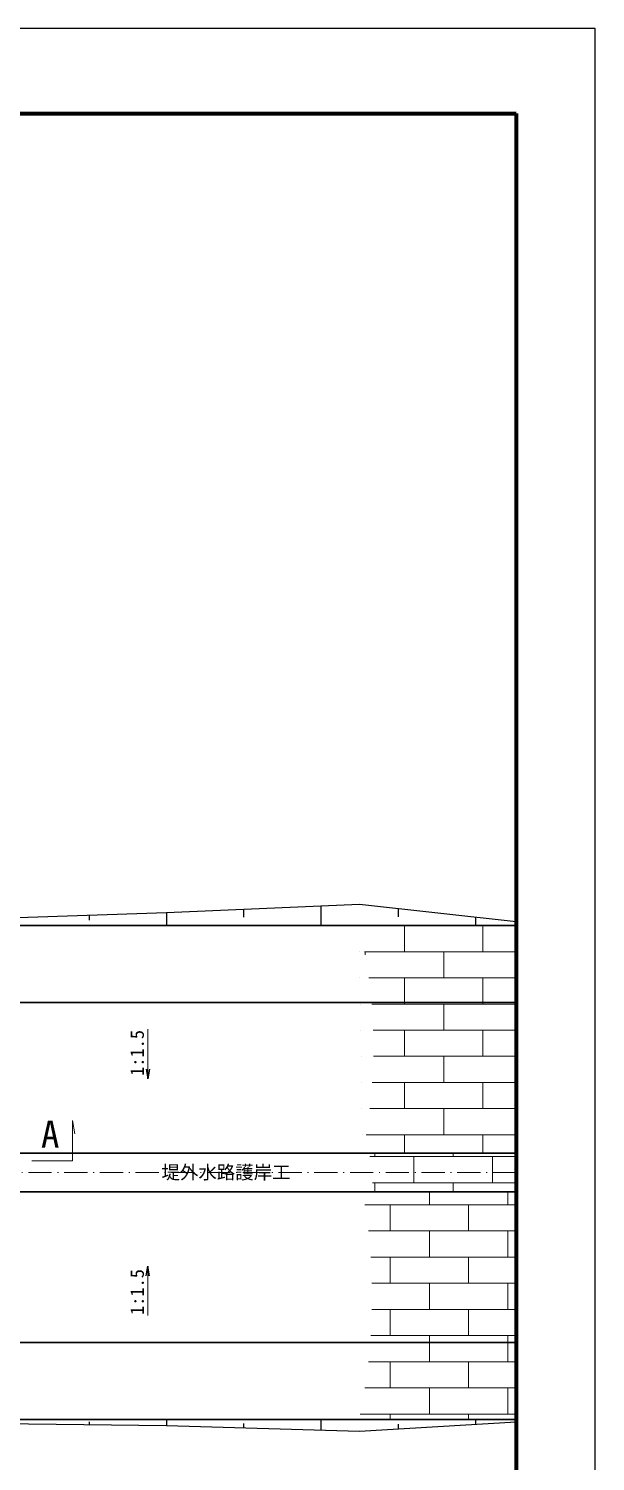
# Model space of a CAD drawing. Header units: millimetres. Extents: x 691041 to 859017, y -32657 to 158873.
# Drawn here: x 784567 to 799236, y 63510 to 100623 of the extents above; entities that cross this region are included whole.
import ezdxf
from ezdxf.enums import TextEntityAlignment as Align

# ---------------------------------------------------------------- set-up
doc = ezdxf.new("R2010")
doc.units = ezdxf.units.MM
doc.header["$LTSCALE"] = 100
doc.linetypes.add('SXF_一点短鎖線', pattern=[9.25, 6, -1.5, 0.25, -1.5])
doc.layers.get('Defpoints').update_dxf_attribs({"color": 153})
for name, color, linetype, lineweight in [('D-BMK', 2, 'SXF_一点短鎖線', 13), ('D-BYP-STR1', 2, 'Continuous', 13), ('D-BYP-STR2', 6, 'Continuous', 25), ('D-BYP-STR3', 3, 'Continuous', 25), ('D-STR-HTXT', 7, 'Continuous', 13), ('D-TTL', 2, 'Continuous', 140)]:
    doc.layers.add(name, color=color, linetype=linetype, lineweight=lineweight)
doc.styles.add('MS ゴシック', font='MS Gothic.ttf')
doc.styles.add('ＭＳ ゴシック', font='MS Gothic.ttf')
doc.dimstyles.new('DIM-100-F', dxfattribs={"dimscale": 100, "dimtxt": 3.5, "dimasz": 2.5, "dimexe": 0, "dimexo": 2, "dimgap": 0.8, "dimtad": 1, "dimdec": 0, "dimzin": 0, "dimdsep": 46, "dimtxsty": 'MS ゴシック', "dimblk": 'OPEN', "dimcen": 0.1, "dimclrd": 256, "dimclre": 256, "dimclrt": 256, "dimaunit": 1, "dimadec": 4, "dimazin": 0, "dimtfac": 1, "dimtdec": 0, "dimtmove": 2, "dimatfit": 3, "dimldrblk": 'OPEN', "dimfxl": 1, "dimtolj": 1, "dimtzin": 0, "dimlwd": -1, "dimlwe": -1, "dimarcsym": 2})

# ---------------------------------------------------------------- blocks, each defined once
blk = doc.blocks.new('_Open')
at = {"color": 0, "linetype": 'ByBlock', "lineweight": -2}
for p, q in [((-1, 0.17), (0, 0)), ((-1, -0.17), (0, 0)), ((0, 0), (-1, 0))]:
    blk.add_line(p, q, dxfattribs=at)

msp = doc.modelspace()

# ---------------------------------------------------------------- hatches: boundary and pattern name
at = {"layer": 'D-BYP-STR1', "ltscale": 0.01}
h = msp.add_hatch(dxfattribs=at)
h.set_pattern_fill('AR-BRSTD', color=256, scale=10, angle=180)
h.set_pattern_definition([(180, (-443194.3, 993258.2), (4e-07, -677.418), []), (270, (-443194.3, 993258.2), (1016, -677.418), [677.418, -677.418])])
edge = h.paths.add_edge_path()
edge.add_line((797185.7, 77393.1), (793117.1, 77393.1))
edge.add_arc((780062, 74235.3), 13431.6, -11.78029, 13.59774, ccw=False)
edge.add_line((793210.7, 71493.1), (797185.7, 71493.1))
edge.add_line((797185.7, 71493.1), (797185.7, 77393.1))
h = msp.add_hatch(dxfattribs=at)
h.set_pattern_fill('AR-BRSTD', color=256, scale=10, angle=180)
h.set_pattern_definition([(180, (46763.8, 832823.5), (4e-07, -677.418), []), (270, (46763.8, 832823.5), (1016, -677.418), [677.418, -677.418])])
edge = h.paths.add_edge_path()
edge.add_line((797185.7, 70494.1), (793408, 70493.1))
edge.add_arc((792190.5, 70941.4), 1297.4, 339.78192, 385.16157)
edge.add_line((793364.8, 71493.1), (797185.7, 71492.1))
edge.add_line((797185.7, 71492.1), (797185.7, 70494.1))
at = {"layer": 'D-BYP-STR1'}
h = msp.add_hatch(dxfattribs=at)
h.set_pattern_fill('AR-BRSTD', color=256, scale=10)
h.set_pattern_definition([(3e-08, (1479722, 736734.6), (-4e-07, 677.418), []), (90, (1479722, 736734.6), (-1016, 677.418), [677.418, -677.418])])
edge = h.paths.add_edge_path()
edge.add_line((797185.7, 64593.1), (793117.1, 64593.1))
edge.add_arc((778381.3, 67777.5), 15076, 347.80567, 370.37688)
edge.add_line((793210.7, 70493.1), (797185.7, 70493.1))
edge.add_line((797185.7, 70493.1), (797185.7, 64593.1))

# ---------------------------------------------------------------- linework, layer by layer
at = {"layer": 'D-BMK', "linetype": 'SXF_一点短鎖線'}
msp.add_line((797185.7, 70993.1), (728408.9, 70993.1), dxfattribs=at)
at = {"layer": 'D-BYP-STR2'}
for p, q in [((786131.5, 77660.3), (786131.5, 77526.7)), ((788131.5, 77727.1), (788131.5, 77393.1)), ((790131.5, 77813.5), (790131.5, 77603.3)), ((792131.5, 77899.9), (792131.5, 77393.1)), ((794131.5, 77833.1), (794131.5, 77613.1)), ((796131.5, 77613.1), (796131.5, 77393.1)), ((788131.5, 64593.1), (788131.5, 64443.1)), ((792131.5, 64593.1), (792131.5, 64323.1)), ((796131.5, 64593.1), (796131.5, 64473.1)), ((786131.5, 64529.8), (786131.5, 64466.5)), ((790131.5, 64488.1), (790131.5, 64383.1)), ((794131.5, 64473.1), (794131.5, 64353.1))]:
    msp.add_line(p, q, dxfattribs=at)
for points in [[(778131.5, 77393.1, 0), (788131.5, 77727.1, 0), (793131.5, 77943.1, 0), (797185.7, 77497.1, 0)], [(778131.5, 64593.1, 0), (783131.5, 64501.7, 362400), (788131.5, 64443.1, 0), (793131.5, 64293.1, 0), (797185.7, 64536.3, 293846.2)]]:
    msp.add_polyline3d(points, dxfattribs=at)
at = {"layer": 'D-BYP-STR3', "lineweight": 30}
for p, q in [((778131.5, 77393.1), (797185.7, 77393.1, 0)), ((778131.5, 75393.1), (797185.7, 75393.1, 0)), ((778131.5, 71493.1), (797185.7, 71493.1, 0)), ((778131.5, 70493.1), (797185.7, 70493.1, 0)), ((778131.5, 66593.1), (797185.7, 66593.1, 0)), ((778131.5, 64593.1), (797185.7, 64593.1, 0))]:
    msp.add_line(p, q, dxfattribs=at)
at = {"layer": 'D-STR-HTXT', "linetype": 'Continuous', "elevation": -354000}
msp.add_lwpolyline([(784651.7, 71293.1), (785701.7, 71293.1), (785701.7, 72343.1), (785762.5, 71998.4)], dxfattribs=at)
at = {"layer": 'D-TTL'}
for p, q in [((717185.7, 98423), (797185.7, 98423)), ((797185.7, 98423), (797185.7, 43423))]:
    msp.add_line(p, q, dxfattribs=at)
at = {"layer": 'Defpoints', "color": 1}
msp.add_lwpolyline([(715135.7, 100623), (715135.7, 41223), (799235.7, 41223), (799235.7, 100623)], close=True, dxfattribs=at)

# ---------------------------------------------------------------- texts
at = {"layer": 'D-STR-HTXT', "style": 'ＭＳ ゴシック'}
for p in [(787653.9, 74089.6), (787653.9, 67896.6)]:
    msp.add_text('1:1.5', height=350, rotation=90, dxfattribs=at).set_placement(p, align=Align.BOTTOM_CENTER)
at = {"layer": 'D-STR-HTXT', "linetype": 'Continuous', "style": 'ＭＳ ゴシック'}
msp.add_text('A', height=700, dxfattribs=at).set_placement((785124, 71636.3, -354000), align=Align.CENTER)
at = {"layer": 'Defpoints', "style": 'ＭＳ ゴシック'}
msp.add_text('堤外水路護岸工', height=350, dxfattribs=at).set_placement((789676.4, 70998.1), align=Align.MIDDLE_CENTER)

# ---------------------------------------------------------------- leaders
at = {"layer": 'D-STR-HTXT'}
for points in [[(787653.9, 73421.9), (787653.9, 74701.9)], [(787653.9, 68564.2), (787653.9, 67284.2)]]:
    msp.add_leader(points, dimstyle='DIM-100-F', override={"dimtad": 0}, dxfattribs=at)

doc.saveas('drawing.dxf')
